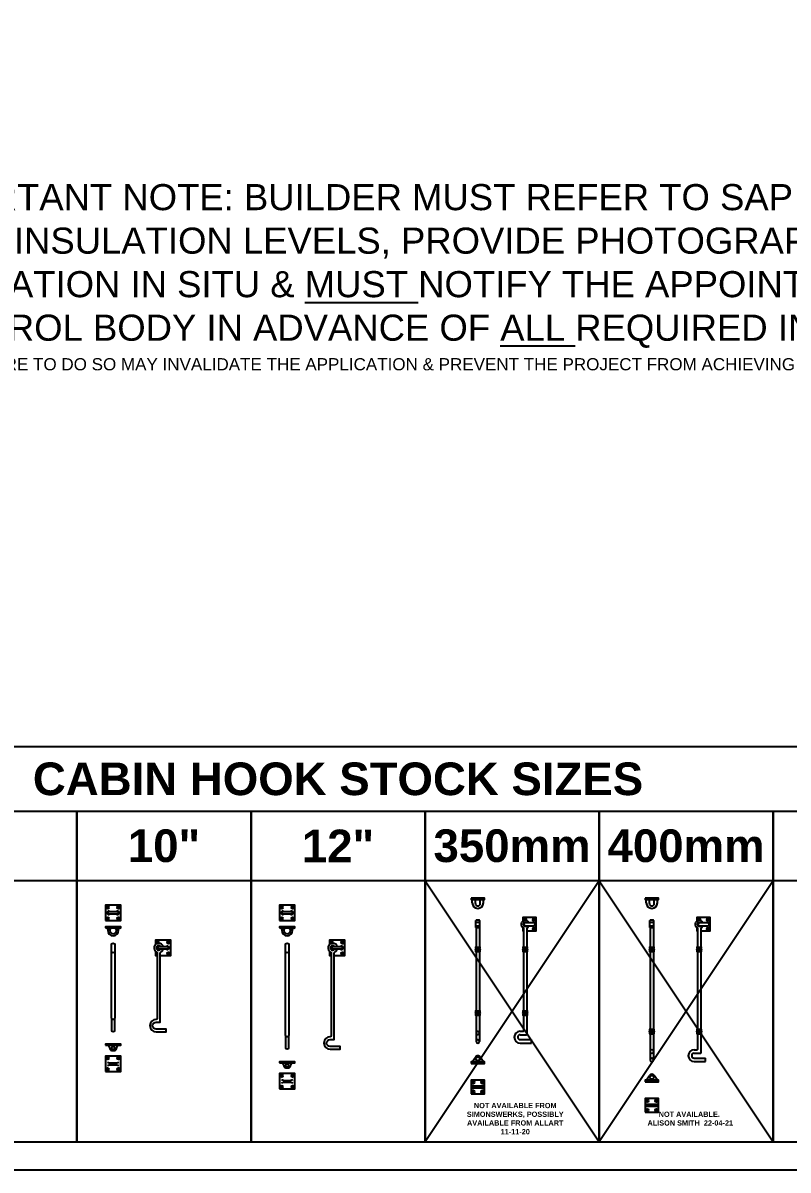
# Model space of a CAD drawing. Header units: millimetres. Extents: x 0 to 23312, y -3206 to 11448.
# Drawn here: x 8831 to 11030, y -3206 to 89 of the extents above; entities that cross this region are included whole.
import ezdxf

# ---------------------------------------------------------------- set-up
doc = ezdxf.new("R2010")
doc.units = ezdxf.units.MM
doc.header["$LTSCALE"] = 10
for name, color, linetype in [('40 - Detail Outline', 142, 'Continuous'), ('41 - Detail', 7, 'Continuous'), ('50 - Glass', 254, 'Continuous')]:
    doc.layers.add(name, color=color, linetype=linetype)
doc.styles.add('CGBOLD', font='arialbd.ttf')

msp = doc.modelspace()

# ---------------------------------------------------------------- linework, layer by layer
at = {"layer": '40 - Detail Outline', "color": 3, "ltscale": 10}
for p, q in [((9986.533, -2375.219), (10486.533, -3124.926)), ((10486.533, -2375.219), (9986.533, -3124.926)), ((10486.533, -2375.219), (10986.533, -3124.926)), ((10986.533, -2375.219), (10486.533, -3124.926))]:
    msp.add_line(p, q, dxfattribs=at)
msp.add_lwpolyline([(0, 11147.776), (13142.58, 11147.776), (13142.58, -3206.341), (0, -3206.341)], close=True, dxfattribs=at)
at = {"layer": '41 - Detail', "color": 251}
for p, q in [((10122.17, -2438.719), (10122.17, -2429.219)), ((10131.17, -2440.719), (10131.17, -2429.219)), ((10145.17, -2440.719), (10145.17, -2429.219)), ((10154.17, -2438.719), (10154.17, -2429.219)), ((10622.17, -2438.719), (10622.17, -2429.219)), ((10631.17, -2440.719), (10631.17, -2429.219)), ((10645.17, -2440.719), (10645.17, -2429.219)), ((10654.17, -2438.719), (10654.17, -2429.219)), ((10132.67, -2509.802), (10132.67, -2489.719)), ((10142.67, -2488.719), (10133.67, -2488.719)), ((10142.67, -2494.719), (10133.67, -2494.719)), ((10143.67, -2509.802), (10143.67, -2489.719)), ((10632.67, -2509.802), (10632.67, -2489.719)), ((10642.67, -2488.719), (10633.67, -2488.719)), ((10642.67, -2494.719), (10633.67, -2494.719)), ((10643.67, -2509.802), (10643.67, -2489.719)), ((10142.67, -2505.719), (10133.67, -2505.719)), ((10133.67, -2510.802), (10133.67, -2565.719)), ((10142.67, -2510.802), (10133.67, -2510.802)), ((10142.67, -2510.802), (10142.67, -2565.719)), ((10269.79, -2510.802), (10269.79, -2565.719)), ((10278.79, -2510.802), (10278.79, -2565.719)), ((10642.67, -2505.719), (10633.67, -2505.719)), ((10633.67, -2510.802), (10633.67, -2565.719)), ((10642.67, -2510.802), (10633.67, -2510.802)), ((10642.67, -2510.802), (10642.67, -2565.719)), ((10769.79, -2510.802), (10769.79, -2565.719)), ((10778.79, -2510.802), (10778.79, -2565.719)), ((10133.17, -2569.719), (10132.92, -2569.719)), ((10133.17, -2565.719), (10143.17, -2565.719)), ((10133.17, -2569.719), (10143.17, -2569.719)), ((10143.17, -2569.719), (10143.42, -2569.719)), ((10269.29, -2569.719), (10269.04, -2569.719)), ((10269.29, -2565.719), (10279.29, -2565.719)), ((10269.29, -2569.719), (10279.29, -2569.719)), ((10279.29, -2569.719), (10279.54, -2569.719)), ((10633.17, -2569.719), (10632.92, -2569.719)), ((10633.17, -2565.719), (10643.17, -2565.719)), ((10633.17, -2569.719), (10643.17, -2569.719)), ((10643.17, -2569.719), (10643.42, -2569.719)), ((10769.29, -2569.719), (10769.04, -2569.719)), ((10769.29, -2565.719), (10779.29, -2565.719)), ((10769.29, -2569.719), (10779.29, -2569.719)), ((10779.29, -2569.719), (10779.54, -2569.719)), ((10133.17, -2574.719), (10132.92, -2574.719)), ((10133.17, -2574.719), (10143.17, -2574.719)), ((10133.17, -2578.719), (10143.17, -2578.719)), ((10133.67, -2578.719), (10133.67, -2748.719)), ((10142.67, -2578.719), (10142.67, -2748.719)), ((10143.17, -2574.719), (10143.42, -2574.719)), ((10269.29, -2574.719), (10269.04, -2574.719)), ((10269.29, -2574.719), (10279.29, -2574.719)), ((10269.29, -2578.719), (10279.29, -2578.719)), ((10269.79, -2578.719), (10269.79, -2748.719)), ((10278.79, -2578.719), (10278.79, -2748.719)), ((10279.29, -2574.719), (10279.54, -2574.719)), ((10633.17, -2574.719), (10632.92, -2574.719)), ((10633.17, -2574.719), (10643.17, -2574.719)), ((10633.17, -2578.719), (10643.17, -2578.719)), ((10633.67, -2578.719), (10633.67, -2801.719)), ((10642.67, -2578.719), (10642.67, -2801.719)), ((10643.17, -2574.719), (10643.42, -2574.719)), ((10769.29, -2574.719), (10769.04, -2574.719)), ((10769.29, -2574.719), (10779.29, -2574.719)), ((10769.29, -2578.719), (10779.29, -2578.719)), ((10769.79, -2578.719), (10769.79, -2801.719)), ((10778.79, -2578.719), (10778.79, -2801.719)), ((10779.29, -2574.719), (10779.54, -2574.719)), ((10133.17, -2752.719), (10132.92, -2752.719)), ((10133.17, -2757.719), (10132.92, -2757.719)), ((10133.17, -2748.719), (10143.17, -2748.719)), ((10133.17, -2752.719), (10143.17, -2752.719)), ((10133.17, -2757.719), (10143.17, -2757.719)), ((10133.17, -2761.719), (10143.17, -2761.719)), ((10133.67, -2761.719), (10133.67, -2837.219)), ((10142.67, -2761.719), (10142.67, -2837.219)), ((10143.17, -2752.719), (10143.42, -2752.719)), ((10143.17, -2757.719), (10143.42, -2757.719)), ((10269.29, -2752.719), (10269.04, -2752.719)), ((10269.29, -2757.719), (10269.04, -2757.719)), ((10269.29, -2748.719), (10279.29, -2748.719)), ((10269.29, -2752.719), (10279.29, -2752.719)), ((10269.29, -2757.719), (10279.29, -2757.719)), ((10269.29, -2761.719), (10279.29, -2761.719)), ((10269.79, -2761.719), (10269.79, -2806.719)), ((10278.79, -2761.719), (10278.79, -2816.719)), ((10279.29, -2752.719), (10279.54, -2752.719)), ((10279.29, -2757.719), (10279.54, -2757.719)), ((10259.79, -2807.719), (10268.79, -2807.719)), ((10259.79, -2817.719), (10277.79, -2817.719)), ((10259.79, -2831.719), (10292.79, -2831.719)), ((10292.79, -2841.719), (10292.79, -2831.719)), ((10633.17, -2805.719), (10632.92, -2805.719)), ((10633.17, -2810.719), (10632.92, -2810.719)), ((10633.17, -2801.719), (10643.17, -2801.719)), ((10633.17, -2805.719), (10643.17, -2805.719)), ((10633.17, -2810.719), (10643.17, -2810.719)), ((10633.17, -2814.719), (10643.17, -2814.719)), ((10633.67, -2814.719), (10633.67, -2890.219)), ((10642.67, -2814.719), (10642.67, -2890.219)), ((10643.17, -2805.719), (10643.42, -2805.719)), ((10643.17, -2810.719), (10643.42, -2810.719)), ((10769.29, -2805.719), (10769.04, -2805.719)), ((10769.29, -2810.719), (10769.04, -2810.719)), ((10769.29, -2801.719), (10779.29, -2801.719)), ((10769.29, -2805.719), (10779.29, -2805.719)), ((10769.29, -2810.719), (10779.29, -2810.719)), ((10769.29, -2814.719), (10779.29, -2814.719)), ((10769.79, -2814.719), (10769.79, -2859.719)), ((10778.79, -2814.719), (10778.79, -2869.719)), ((10779.29, -2805.719), (10779.54, -2805.719)), ((10779.29, -2810.719), (10779.54, -2810.719)), ((10259.79, -2841.719), (10292.79, -2841.719)), ((10759.79, -2860.719), (10768.79, -2860.719)), ((10122.17, -2895.219), (10131.127, -2881.961)), ((10154.17, -2895.219), (10145.213, -2881.961)), ((10759.79, -2870.719), (10777.79, -2870.719)), ((10759.79, -2884.719), (10792.79, -2884.719)), ((10759.79, -2894.719), (10792.79, -2894.719)), ((10792.79, -2894.719), (10792.79, -2884.719)), ((10622.17, -2948.219), (10631.127, -2934.961)), ((10654.17, -2948.219), (10645.213, -2934.961))]:
    msp.add_line(p, q, dxfattribs=at)
at = {"layer": '41 - Detail', "color": 3}
for points in [[(7986.533, -2175.219), (13061.165, -2175.219), (13061.165, -1990.844), (7986.533, -1990.844)], [(8486.533, -2175.219), (8986.533, -2175.219), (8986.533, -2375.219), (8486.533, -2375.219)], [(8986.533, -2175.219), (9486.533, -2175.219), (9486.533, -2375.219), (8986.533, -2375.219)], [(9486.533, -2175.219), (9986.533, -2175.219), (9986.533, -2375.219), (9486.533, -2375.219)], [(9986.533, -2175.219), (10486.533, -2175.219), (10486.533, -2375.219), (9986.533, -2375.219)], [(10486.533, -2175.219), (10986.533, -2175.219), (10986.533, -2375.219), (10486.533, -2375.219)], [(10986.533, -2175.219), (11486.533, -2175.219), (11486.533, -2375.219), (10986.533, -2375.219)], [(8486.533, -3124.926), (8986.533, -3124.926), (8986.533, -2375.219), (8486.533, -2375.219)], [(8986.533, -3124.926), (9486.533, -3124.926), (9486.533, -2375.219), (8986.533, -2375.219)], [(9486.533, -3124.926), (9986.533, -3124.926), (9986.533, -2375.219), (9486.533, -2375.219)], [(9986.533, -3124.926), (10486.533, -3124.926), (10486.533, -2375.219), (9986.533, -2375.219)], [(10486.533, -3124.926), (10986.533, -3124.926), (10986.533, -2375.219), (10486.533, -2375.219)], [(10986.533, -3124.926), (11486.533, -3124.926), (11486.533, -2375.219), (10986.533, -2375.219)]]:
    msp.add_lwpolyline(points, close=True, dxfattribs=at)
at = {"layer": '41 - Detail', "color": 251}
for points in [[(10119.17, -2425.219), (10119.17, -2429.219), (10157.17, -2429.219), (10157.17, -2425.219)], [(10619.17, -2425.219), (10619.17, -2429.219), (10657.17, -2429.219), (10657.17, -2425.219)], [(9068.384, -2489.599), (9112.384, -2489.599), (9112.384, -2445.599), (9068.384, -2445.599)], [(9568.384, -2489.599), (9612.384, -2489.599), (9612.384, -2445.599), (9568.384, -2445.599)], [(9068.384, -2510.469), (9112.384, -2510.469), (9112.384, -2507.469), (9068.384, -2507.469)], [(9072.884, -2514.469), (9082.884, -2514.469), (9082.884, -2510.469), (9072.884, -2510.469)], [(9107.884, -2514.469), (9097.884, -2514.469), (9097.884, -2510.469), (9107.884, -2510.469)], [(9568.384, -2510.469), (9612.384, -2510.469), (9612.384, -2507.469), (9568.384, -2507.469)], [(9572.884, -2514.469), (9582.884, -2514.469), (9582.884, -2510.469), (9572.884, -2510.469)], [(9607.884, -2514.469), (9597.884, -2514.469), (9597.884, -2510.469), (9607.884, -2510.469)], [(9068.384, -2848.019), (9112.384, -2848.019), (9112.384, -2845.019), (9068.384, -2845.019)], [(9068.384, -2923.139), (9112.384, -2923.139), (9112.384, -2879.139), (9068.384, -2879.139)], [(9568.384, -2898.019), (9612.384, -2898.019), (9612.384, -2895.019), (9568.384, -2895.019)], [(10118.67, -2900.219), (10157.67, -2900.219), (10157.67, -2895.219), (10118.67, -2895.219)], [(9568.384, -2973.139), (9612.384, -2973.139), (9612.384, -2929.139), (9568.384, -2929.139)], [(10118.67, -2987.219), (10157.67, -2987.219), (10157.67, -2948.219), (10118.67, -2948.219)], [(10122.17, -2965.219), (10122.17, -2970.219), (10154.17, -2970.219), (10154.17, -2965.219)], [(10618.67, -2953.219), (10657.67, -2953.219), (10657.67, -2948.219), (10618.67, -2948.219)], [(10618.67, -3040.219), (10657.67, -3040.219), (10657.67, -3001.219), (10618.67, -3001.219)], [(10622.17, -3018.219), (10622.17, -3023.219), (10654.17, -3023.219), (10654.17, -3018.219)]]:
    msp.add_lwpolyline(points, close=True, dxfattribs=at)
for points in [[(9076.884, -2470.599), (9103.884, -2470.599, 0.41421356), (9105.884, -2468.599), (9105.884, -2466.599, 0.41421356), (9103.884, -2464.599), (9076.884, -2464.599, 0.41421356), (9074.884, -2466.599), (9074.884, -2468.599, 0.41421356)], [(9576.884, -2470.599), (9603.884, -2470.599, 0.41421356), (9605.884, -2468.599), (9605.884, -2466.599, 0.41421356), (9603.884, -2464.599), (9576.884, -2464.599, 0.41421356), (9574.884, -2466.599), (9574.884, -2468.599, 0.41421356)], [(10298.29, -2504.719, 1), (10298.29, -2495.719), (10275.29, -2495.719, 1), (10275.29, -2504.719)], [(10798.29, -2504.719, 1), (10798.29, -2495.719), (10775.29, -2495.719, 1), (10775.29, -2504.719)], [(9220.372, -2570.969), (9247.372, -2570.969, 0.41421356), (9249.372, -2568.969), (9249.372, -2566.969, 0.41421356), (9247.372, -2564.969), (9220.372, -2564.969, 0.41421356), (9218.372, -2566.969), (9218.372, -2568.969, 0.41421356)], [(9720.372, -2570.969), (9747.372, -2570.969, 0.41421356), (9749.372, -2568.969), (9749.372, -2566.969, 0.41421356), (9747.372, -2564.969), (9720.372, -2564.969, 0.41421356), (9718.372, -2566.969), (9718.372, -2568.969, 0.41421356)]]:
    msp.add_lwpolyline(points, format="xyb", close=True, dxfattribs=at)
for points in [[(10278.79, -2519.219), (10305.79, -2519.219), (10305.79, -2481.219), (10267.79, -2481.219), (10267.79, -2490.732)], [(10778.79, -2519.219), (10805.79, -2519.219), (10805.79, -2481.219), (10767.79, -2481.219), (10767.79, -2490.732)], [(10267.79, -2509.706), (10267.79, -2519.219), (10269.79, -2519.219)], [(10767.79, -2509.706), (10767.79, -2519.219), (10769.79, -2519.219)], [(9225.872, -2589.969), (9255.872, -2589.969), (9255.872, -2545.969), (9211.872, -2545.969), (9211.872, -2558.377)], [(9725.872, -2589.969), (9755.872, -2589.969), (9755.872, -2545.969), (9711.872, -2545.969), (9711.872, -2558.377)], [(9211.872, -2577.56), (9211.872, -2589.969), (9216.872, -2589.969)], [(9711.872, -2577.56), (9711.872, -2589.969), (9716.872, -2589.969)]]:
    msp.add_lwpolyline(points, dxfattribs=at)
for points in [[(9074.884, -2514.469), (9074.884, -2517.969, 1), (9105.884, -2517.969), (9105.884, -2514.469)], [(9080.884, -2514.469), (9080.884, -2517.969, 1), (9099.884, -2517.969), (9099.884, -2514.469)], [(9574.884, -2514.469), (9574.884, -2517.969, 1), (9605.884, -2517.969), (9605.884, -2514.469)], [(9580.884, -2514.469), (9580.884, -2517.969, 1), (9599.884, -2517.969), (9599.884, -2514.469)], [(9094.384, -2772.59), (9094.384, -2805.469, -1), (9086.384, -2805.469), (9086.384, -2772.59), (9085.884, -2767.59), (9085.884, -2556.469, -0.44444444), (9094.884, -2556.469), (9094.884, -2767.59), (9094.384, -2772.59)], [(9234.534, -2564.969, 0.35000111), (9221.372, -2554.469, 0.78808395), (9215.235, -2579.993, -0.28186105), (9216.872, -2582.666)], [(9594.384, -2822.59), (9594.384, -2855.469, -1), (9586.384, -2855.469), (9586.384, -2822.59), (9585.884, -2817.59), (9585.884, -2556.469, -0.44444444), (9594.884, -2556.469), (9594.884, -2817.59), (9594.384, -2822.59)], [(9734.534, -2564.969, 0.35000111), (9721.372, -2554.469, 0.78808395), (9715.235, -2579.993, -0.28186105), (9716.872, -2582.666)], [(9216.872, -2582.666), (9216.872, -2770.469, -0.41421356), (9213.872, -2773.469), (9213.872, -2773.469, 1), (9213.872, -2809.469), (9242.872, -2809.469), (9242.872, -2801.469), (9213.872, -2801.469, -1), (9213.872, -2781.469), (9225.872, -2781.469), (9225.872, -2582.666, -0.28186105), (9227.508, -2579.993, 0.22226567), (9234.534, -2570.969, 0.22226567)], [(9716.872, -2582.666), (9716.872, -2820.469, -0.41421356), (9713.872, -2823.469), (9713.872, -2823.469, 1), (9713.872, -2859.469), (9742.872, -2859.469), (9742.872, -2851.469), (9713.872, -2851.469, -1), (9713.872, -2831.469), (9725.872, -2831.469), (9725.872, -2582.666, -0.28186105), (9727.508, -2579.993, 0.22226567), (9734.534, -2570.969, 0.22226567)], [(9075.53, -2848.019), (9075.53, -2848.019, -0.30667844), (9077.387, -2849.276), (9080.621, -2857.361, 0.30667844), (9088.977, -2863.019), (9091.791, -2863.019, 0.30667844), (9100.147, -2857.361), (9103.381, -2849.276, -0.30667844), (9105.238, -2848.019), (9105.238, -2848.019)], [(9074.384, -2896.576), (9076.702, -2897.503, 0.09541457), (9082.273, -2898.576), (9098.495, -2898.576, 0.09541457), (9104.066, -2897.503), (9106.384, -2896.576)], [(9575.53, -2898.019), (9575.53, -2898.019, -0.30667844), (9577.387, -2899.276), (9580.621, -2907.361, 0.30667844), (9588.977, -2913.019), (9591.791, -2913.019, 0.30667844), (9600.147, -2907.361), (9603.381, -2899.276, -0.30667844), (9605.238, -2898.019), (9605.238, -2898.019)], [(9074.384, -2905.576), (9076.702, -2904.649, -0.09541457), (9082.273, -2903.576), (9098.495, -2903.576, -0.09541457), (9104.066, -2904.649), (9106.384, -2905.576)], [(9574.384, -2946.576), (9576.702, -2947.503, 0.09541457), (9582.273, -2948.576), (9598.495, -2948.576, 0.09541457), (9604.066, -2947.503), (9606.384, -2946.576)], [(9574.384, -2955.576), (9576.702, -2954.649, -0.09541457), (9582.273, -2953.576), (9598.495, -2953.576, -0.09541457), (9604.066, -2954.649), (9606.384, -2955.576)]]:
    msp.add_lwpolyline(points, format="xyb", dxfattribs=at)
for centre, radius in [((9074.884, -2452.099), 3.5), ((9074.884, -2452.099), 2), ((9105.884, -2452.099), 3.5), ((9105.884, -2452.099), 2), ((9574.884, -2452.099), 3.5), ((9574.884, -2452.099), 2), ((9605.884, -2452.099), 3.5), ((9605.884, -2452.099), 2), ((9074.884, -2483.099), 3.5), ((9074.884, -2483.099), 2), ((9105.884, -2483.099), 3.5), ((9105.884, -2483.099), 2), ((9574.884, -2483.099), 3.5), ((9574.884, -2483.099), 2), ((9605.884, -2483.099), 3.5), ((9605.884, -2483.099), 2), ((10299.79, -2487.219), 4), ((10299.79, -2487.219), 2), ((10799.79, -2487.219), 4), ((10799.79, -2487.219), 2), ((10299.79, -2513.219), 4), ((10299.79, -2513.219), 2), ((10799.79, -2513.219), 4), ((10799.79, -2513.219), 2), ((9218.372, -2552.469), 2), ((9249.372, -2552.469), 3.5), ((9249.372, -2552.469), 2), ((9718.372, -2552.469), 2), ((9749.372, -2552.469), 3.5), ((9749.372, -2552.469), 2), ((9249.372, -2583.469), 3.5), ((9249.372, -2583.469), 2), ((9749.372, -2583.469), 3.5), ((9749.372, -2583.469), 2), ((9090.384, -2855.469), 4.5), ((9074.884, -2885.639), 3.5), ((9074.884, -2885.639), 2), ((9105.884, -2885.639), 3.5), ((9105.884, -2885.639), 2), ((10138.17, -2886.719), 5.5), ((9074.884, -2916.639), 3.5), ((9074.884, -2916.639), 2), ((9105.884, -2916.639), 3.5), ((9105.884, -2916.639), 2), ((9574.884, -2935.639), 3.5), ((9590.384, -2905.469), 4.5), ((9605.884, -2935.639), 3.5), ((9574.884, -2966.639), 3.5), ((9574.884, -2935.639), 2), ((9574.884, -2966.639), 2), ((9605.884, -2966.639), 3.5), ((9605.884, -2935.639), 2), ((9605.884, -2966.639), 2), ((10124.67, -2954.219), 4), ((10124.67, -2954.219), 2), ((10151.67, -2954.219), 4), ((10151.67, -2954.219), 2), ((10638.17, -2939.719), 5.5), ((10124.67, -2981.219), 4), ((10124.67, -2981.219), 2), ((10151.67, -2981.219), 4), ((10151.67, -2981.219), 2), ((10624.67, -3007.219), 4), ((10624.67, -3034.219), 4), ((10624.67, -3007.219), 2), ((10651.67, -3007.219), 4), ((10651.67, -3034.219), 4), ((10651.67, -3007.219), 2), ((10624.67, -3034.219), 2), ((10651.67, -3034.219), 2)]:
    msp.add_circle(centre, radius, dxfattribs=at)
for centre, radius, start, end in [((9077.884, -2467.599), 5, 36.869898, 323.130102), ((9102.884, -2467.599), 5, 216.869898, 143.130102), ((9577.884, -2467.599), 5, 36.869898, 323.130102), ((9602.884, -2467.599), 5, 216.869898, 143.130102), ((10138.17, -2438.719), 16, 180, 0), ((10138.17, -2440.719), 7, 180, 0), ((10638.17, -2438.719), 16, 180, 0), ((10638.17, -2440.719), 7, 180, 0), ((10133.67, -2489.719), 1, 90, 180), ((10133.67, -2493.719), 1, 180, 270), ((10142.67, -2489.719), 1, 0, 90), ((10142.67, -2493.719), 1, 270, 0), ((10274.29, -2500.219), 11.5, 23.035684, 246.964316), ((10274.29, -2500.219), 5.5, 54.903199, 305.096801), ((10273.79, -2487.219), 4, 331.589454, 212.815743), ((10273.79, -2487.219), 2, 310.214858, 234.190339), ((10633.67, -2489.719), 1, 90, 180), ((10633.67, -2493.719), 1, 180, 270), ((10642.67, -2489.719), 1, 0, 90), ((10642.67, -2493.719), 1, 270, 0), ((10774.29, -2500.219), 11.5, 23.035684, 246.964316), ((10774.29, -2500.219), 5.5, 54.903199, 305.096801), ((10773.79, -2487.219), 4, 331.589454, 212.815743), ((10773.79, -2487.219), 2, 310.214858, 234.190339), ((10133.67, -2506.719), 1, 90, 180), ((10133.67, -2509.802), 1, 180, 270), ((10142.67, -2506.719), 1, 0, 90), ((10142.67, -2509.802), 1, 270, 0), ((10274.29, -2500.219), 11.5, 293.035684, 336.964316), ((10633.67, -2506.719), 1, 90, 180), ((10633.67, -2509.802), 1, 180, 270), ((10642.67, -2506.719), 1, 0, 90), ((10642.67, -2509.802), 1, 270, 0), ((10774.29, -2500.219), 11.5, 293.035684, 336.964316), ((9218.372, -2552.469), 3.5, 325.137963, 236.770163), ((9221.372, -2567.969), 6.5, 27.486426, 332.513574), ((9221.372, -2567.969), 5, 36.869898, 323.130102), ((9246.372, -2567.969), 5, 216.869898, 143.130102), ((9718.372, -2552.469), 3.5, 325.137963, 236.770163), ((9721.372, -2567.969), 6.5, 27.486426, 332.513574), ((9721.372, -2567.969), 5, 36.869898, 323.130102), ((9746.372, -2567.969), 5, 216.869898, 143.130102), ((10132.92, -2572.219), 2.5, 90, 270), ((10133.17, -2567.719), 2, 90, 270), ((10143.17, -2567.719), 2, 270, 90), ((10143.42, -2572.219), 2.5, 270, 90), ((10269.04, -2572.219), 2.5, 90, 270), ((10269.29, -2567.719), 2, 90, 270), ((10279.29, -2567.719), 2, 270, 90), ((10279.54, -2572.219), 2.5, 270, 90), ((10632.92, -2572.219), 2.5, 90, 270), ((10633.17, -2567.719), 2, 90, 270), ((10643.17, -2567.719), 2, 270, 90), ((10643.42, -2572.219), 2.5, 270, 90), ((10769.04, -2572.219), 2.5, 90, 270), ((10769.29, -2567.719), 2, 90, 270), ((10779.29, -2567.719), 2, 270, 90), ((10779.54, -2572.219), 2.5, 270, 90), ((9090.384, -2575.406), 6.062, 239.217134, 300.782866), ((9218.372, -2583.469), 3.5, 128.870607, 244.623066), ((9218.372, -2583.469), 2, 140.260899, 221.409622), ((9590.384, -2575.406), 6.062, 239.217134, 300.782866), ((9718.372, -2583.469), 3.5, 128.870607, 244.623066), ((9718.372, -2583.469), 2, 140.260899, 221.409622), ((10133.17, -2576.719), 2, 90, 270), ((10143.17, -2576.719), 2, 270, 90), ((10269.29, -2576.719), 2, 90, 270), ((10279.29, -2576.719), 2, 270, 90), ((10633.17, -2576.719), 2, 90, 270), ((10643.17, -2576.719), 2, 270, 90), ((10769.29, -2576.719), 2, 90, 270), ((10779.29, -2576.719), 2, 270, 90), ((10132.92, -2755.219), 2.5, 90, 270), ((10133.17, -2750.719), 2, 90, 270), ((10133.17, -2759.719), 2, 90, 270), ((10143.17, -2750.719), 2, 270, 90), ((10143.17, -2759.719), 2, 270, 90), ((10143.42, -2755.219), 2.5, 270, 90), ((10269.04, -2755.219), 2.5, 90, 270), ((10269.29, -2750.719), 2, 90, 270), ((10269.29, -2759.719), 2, 90, 270), ((10279.29, -2750.719), 2, 270, 90), ((10279.29, -2759.719), 2, 270, 90), ((10279.54, -2755.219), 2.5, 270, 90), ((9090.384, -2777.469), 4, 39.133672, 140.866328), ((9590.384, -2827.469), 4, 39.133672, 140.866328), ((10138.17, -2812.219), 4.5, 0, 180), ((10138.17, -2813.219), 4.5, 180, 0), ((10138.17, -2836.219), 4.5, 0, 180), ((10259.79, -2824.719), 17, 90, 270), ((10259.79, -2824.719), 7, 90, 270), ((10268.79, -2806.719), 1, 270, 0), ((10277.79, -2816.719), 1, 270, 0), ((10632.92, -2808.219), 2.5, 90, 270), ((10633.17, -2803.719), 2, 90, 270), ((10633.17, -2812.719), 2, 90, 270), ((10643.17, -2803.719), 2, 270, 90), ((10643.17, -2812.719), 2, 270, 90), ((10643.42, -2808.219), 2.5, 270, 90), ((10769.04, -2808.219), 2.5, 90, 270), ((10769.29, -2803.719), 2, 90, 270), ((10769.29, -2812.719), 2, 90, 270), ((10779.29, -2803.719), 2, 270, 90), ((10779.29, -2812.719), 2, 270, 90), ((10779.54, -2808.219), 2.5, 270, 90), ((10138.17, -2837.219), 4.5, 180, 0), ((10638.17, -2865.219), 4.5, 0, 180), ((10638.17, -2866.219), 4.5, 180, 0), ((10759.79, -2877.719), 17, 90, 270), ((10768.79, -2859.719), 1, 270, 0), ((10138.17, -2886.719), 8.5, 34.041051, 145.958949), ((10638.17, -2889.219), 4.5, 0, 180), ((10638.17, -2890.219), 4.5, 180, 0), ((10759.79, -2877.719), 7, 90, 270), ((10777.79, -2869.719), 1, 270, 0), ((10638.17, -2939.719), 8.5, 34.041051, 145.958949)]:
    msp.add_arc(centre, radius, start, end, dxfattribs=at)

# ---------------------------------------------------------------- texts
at = {"layer": '41 - Detail', "insert": (8224.477, -641.519), "char_height": 75, "width": 3781.52949, "attachment_point": 4, "style": 'CGBOLD'}
msp.add_mtext('\\pxqc;{\\fArial|b0|i0|c0|p34;\\C3;IMPORTANT NOTE: BUILDER MUST REFER TO SAP REPORT FOR REQUIRED INSULATION LEVELS, PROVIDE PHOTOGRAPHIC EVIDENCE OF INSULATION IN SITU & \\LMUST\\l NOTIFY THE APPOINTED BUILDING CONTROL BODY IN ADVANCE OF \\LALL\\l REQUIRED INSPECTIONS. \\P\\H0.46667x;FAILURE TO DO SO MAY INVALIDATE THE APPLICATION & PREVENT THE PROJECT FROM ACHIEVING FINAL CERTIFICATION \\H2.14286x; }', dxfattribs=at)
at = {"layer": '50 - Glass', "color": 3, "attachment_point": 5, "style": 'CGBOLD'}
for s, insert, char_height, width in [('CABIN HOOK STOCK SIZES', (9736.533, -2083.032), 93.75, 3500), ('10"', (9236.533, -2275.219), 93.75, 500), ('12"', (9736.533, -2275.219), 93.75, 500), ('350mm', (10236.533, -2275.219), 93.75, 500), ('400mm', (10736.533, -2275.219), 93.75, 500), ('NOT AVAILABLE FROM SIMONSWERKS, POSSIBLY AVAILABLE FROM ALLART 11-11-20', (10245.714, -3058.639), 15, 305.24579), ('NOT AVAILABLE.\\P ALISON SMITH  22-04-21', (10745.714, -3058.639), 15, 305.24579)]:
    msp.add_mtext(s, dxfattribs=dict(at, insert=insert, char_height=char_height, width=width))

doc.saveas('drawing.dxf')
